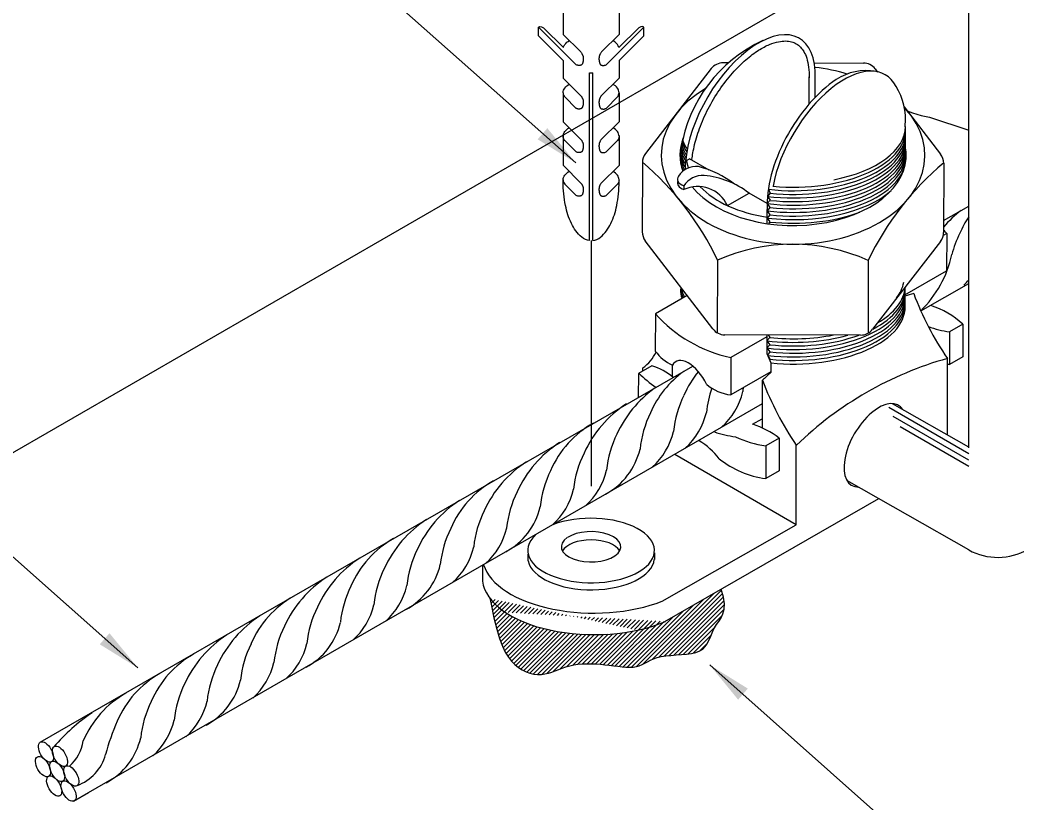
# Model space of a CAD drawing. Header units: millimetres. Extents: x 4236 to 4463, y 1839 to 1973.
# Drawn here: x 4341.643 to 4343.674, y 1856.569 to 1858.165 of the extents above; entities that cross this region are included whole.
import ezdxf

# ---------------------------------------------------------------- set-up
doc = ezdxf.new("R2010")
doc.units = ezdxf.units.MM
doc.linetypes.add('DASHDOT', pattern=[1, 0.5, -0.25, 0, -0.25])
for name, color, linetype in [('C01', 1, 'Continuous'), ('C02', 42, 'Continuous'), ('C025', 42, 'Continuous'), ('DASHDOT', 1, 'DASHDOT')]:
    doc.layers.add(name, color=color, linetype=linetype)

msp = doc.modelspace()

# ---------------------------------------------------------------- hatches: boundary and pattern name
at = {"layer": 'C01'}
h = msp.add_hatch(dxfattribs=at)
h.set_pattern_fill('ANSI31', color=256, scale=0.05, style=0)
h.set_pattern_definition([(45, (4343.800935, 1856.0881094), (-0.004419417, 0.004419417), [])])
edge = h.paths.add_edge_path()
edge.add_ellipse((4342.8114, 1857.0279), major_axis=(0.2265, -0.0005), ratio=0.509483, start_angle=201.4421, end_angle=310.0703, ccw=False)
edge.add_line((4342.6005, 1856.9861), (4342.6026, 1856.9748))
edge.add_line((4342.6026, 1856.9748), (4342.6086, 1856.9466))
edge.add_line((4342.6086, 1856.9466), (4342.6144, 1856.9234))
edge.add_line((4342.6144, 1856.9234), (4342.6201, 1856.9044))
edge.add_line((4342.6201, 1856.9044), (4342.6258, 1856.889))
edge.add_line((4342.6258, 1856.889), (4342.6317, 1856.8766))
edge.add_line((4342.6317, 1856.8766), (4342.6379, 1856.8666))
edge.add_line((4342.6379, 1856.8666), (4342.6444, 1856.8584))
edge.add_line((4342.6444, 1856.8584), (4342.6513, 1856.8514))
edge.add_line((4342.6513, 1856.8514), (4342.6586, 1856.8454))
edge.add_line((4342.6586, 1856.8454), (4342.6662, 1856.8406))
edge.add_line((4342.6662, 1856.8406), (4342.674, 1856.8368))
edge.add_line((4342.674, 1856.8368), (4342.6819, 1856.834))
edge.add_line((4342.6819, 1856.834), (4342.6898, 1856.8322))
edge.add_line((4342.6898, 1856.8322), (4342.6975, 1856.8314))
edge.add_line((4342.6975, 1856.8314), (4342.7051, 1856.8315))
edge.add_line((4342.7051, 1856.8315), (4342.7124, 1856.8324))
edge.add_line((4342.7124, 1856.8324), (4342.7195, 1856.8341))
edge.add_line((4342.7195, 1856.8341), (4342.7265, 1856.8363))
edge.add_line((4342.7265, 1856.8363), (4342.7335, 1856.8389))
edge.add_line((4342.7335, 1856.8389), (4342.7405, 1856.8416))
edge.add_line((4342.7405, 1856.8416), (4342.7477, 1856.8444))
edge.add_line((4342.7477, 1856.8444), (4342.7552, 1856.847))
edge.add_line((4342.7552, 1856.847), (4342.763, 1856.8492))
edge.add_line((4342.763, 1856.8492), (4342.7711, 1856.8509))
edge.add_line((4342.7711, 1856.8509), (4342.7797, 1856.8521))
edge.add_line((4342.7797, 1856.8521), (4342.7885, 1856.8528))
edge.add_line((4342.7885, 1856.8528), (4342.7975, 1856.8532))
edge.add_line((4342.7975, 1856.8532), (4342.8067, 1856.8532))
edge.add_line((4342.8067, 1856.8532), (4342.816, 1856.8528))
edge.add_line((4342.816, 1856.8528), (4342.8252, 1856.8522))
edge.add_line((4342.8252, 1856.8522), (4342.8344, 1856.8513))
edge.add_line((4342.8344, 1856.8513), (4342.8435, 1856.8502))
edge.add_line((4342.8435, 1856.8502), (4342.8524, 1856.8491))
edge.add_line((4342.8524, 1856.8491), (4342.861, 1856.848))
edge.add_line((4342.861, 1856.848), (4342.8693, 1856.8471))
edge.add_line((4342.8693, 1856.8471), (4342.8773, 1856.8464))
edge.add_line((4342.8773, 1856.8464), (4342.8849, 1856.8462))
edge.add_line((4342.8849, 1856.8462), (4342.892, 1856.8465))
edge.add_line((4342.892, 1856.8465), (4342.8985, 1856.8475))
edge.add_line((4342.8985, 1856.8475), (4342.9045, 1856.8492))
edge.add_line((4342.9045, 1856.8492), (4342.9102, 1856.8515))
edge.add_line((4342.9102, 1856.8515), (4342.9157, 1856.8542))
edge.add_line((4342.9157, 1856.8542), (4342.9213, 1856.8572))
edge.add_line((4342.9213, 1856.8572), (4342.9273, 1856.8602))
edge.add_line((4342.9273, 1856.8602), (4342.9337, 1856.8631))
edge.add_line((4342.9337, 1856.8631), (4342.941, 1856.8657))
edge.add_line((4342.941, 1856.8657), (4342.9492, 1856.8678))
edge.add_line((4342.9492, 1856.8678), (4342.9585, 1856.8693))
edge.add_line((4342.9585, 1856.8693), (4342.9687, 1856.8703))
edge.add_line((4342.9687, 1856.8703), (4342.9794, 1856.8711))
edge.add_line((4342.9794, 1856.8711), (4342.9902, 1856.8719))
edge.add_line((4342.9902, 1856.8719), (4343.0008, 1856.8729))
edge.add_line((4343.0008, 1856.8729), (4343.0108, 1856.8743))
edge.add_line((4343.0108, 1856.8743), (4343.0198, 1856.8764))
edge.add_line((4343.0198, 1856.8764), (4343.0276, 1856.8793))
edge.add_line((4343.0276, 1856.8793), (4343.0338, 1856.8832))
edge.add_line((4343.0338, 1856.8832), (4343.0387, 1856.888))
edge.add_line((4343.0387, 1856.888), (4343.0426, 1856.8936))
edge.add_line((4343.0426, 1856.8936), (4343.0457, 1856.8997))
edge.add_line((4343.0457, 1856.8997), (4343.0485, 1856.9062))
edge.add_line((4343.0485, 1856.9062), (4343.0512, 1856.9129))
edge.add_line((4343.0512, 1856.9129), (4343.0542, 1856.9197))
edge.add_line((4343.0542, 1856.9197), (4343.0577, 1856.9264))
edge.add_line((4343.0577, 1856.9264), (4343.062, 1856.9329))
edge.add_line((4343.062, 1856.9329), (4343.0667, 1856.9394))
edge.add_line((4343.0667, 1856.9394), (4343.0712, 1856.9466))
edge.add_line((4343.0712, 1856.9466), (4343.0749, 1856.9547))
edge.add_line((4343.0749, 1856.9547), (4343.0773, 1856.9642))
edge.add_line((4343.0773, 1856.9642), (4343.0779, 1856.9755))
edge.add_line((4343.0779, 1856.9755), (4343.0762, 1856.989))
edge.add_line((4343.0762, 1856.989), (4343.0715, 1857.0051))
edge.add_line((4343.0715, 1857.0051), (4342.957, 1856.9393))

# ---------------------------------------------------------------- linework, layer by layer
for p, q in [((4343.5752, 1857.2809), (4343.4124, 1857.3749)), ((4343.5752, 1857.268), (4343.4216, 1857.3566)), ((4343.5752, 1857.2552), (4343.4356, 1857.3359))]:
    msp.add_line(p, q, dxfattribs=at)
msp.add_lwpolyline([(4342.6003, 1856.987), (4342.6026, 1856.9748), (4342.6086, 1856.9466), (4342.6144, 1856.9234), (4342.6201, 1856.9044), (4342.6258, 1856.889), (4342.6317, 1856.8766), (4342.6379, 1856.8666), (4342.6444, 1856.8584), (4342.6513, 1856.8514), (4342.6586, 1856.8454), (4342.6662, 1856.8406), (4342.674, 1856.8368), (4342.6819, 1856.834), (4342.6898, 1856.8322), (4342.6975, 1856.8314), (4342.7051, 1856.8315), (4342.7124, 1856.8324), (4342.7195, 1856.8341), (4342.7265, 1856.8363), (4342.7335, 1856.8389), (4342.7405, 1856.8416), (4342.7477, 1856.8444), (4342.7552, 1856.847), (4342.763, 1856.8492), (4342.7711, 1856.8509), (4342.7797, 1856.8521), (4342.7885, 1856.8528), (4342.7975, 1856.8532), (4342.8067, 1856.8532), (4342.816, 1856.8528), (4342.8252, 1856.8522), (4342.8344, 1856.8513), (4342.8435, 1856.8502), (4342.8524, 1856.8491), (4342.861, 1856.848), (4342.8693, 1856.8471), (4342.8773, 1856.8464), (4342.8849, 1856.8462), (4342.892, 1856.8465), (4342.8985, 1856.8475), (4342.9045, 1856.8492), (4342.9102, 1856.8515), (4342.9157, 1856.8542), (4342.9213, 1856.8572), (4342.9273, 1856.8602), (4342.9337, 1856.8631), (4342.941, 1856.8657), (4342.9492, 1856.8678), (4342.9585, 1856.8693), (4342.9687, 1856.8703), (4342.9794, 1856.8711), (4342.9902, 1856.8719), (4343.0008, 1856.8729), (4343.0108, 1856.8743), (4343.0198, 1856.8764), (4343.0276, 1856.8793), (4343.0338, 1856.8832), (4343.0387, 1856.888), (4343.0426, 1856.8936), (4343.0457, 1856.8997), (4343.0485, 1856.9062), (4343.0512, 1856.9129), (4343.0542, 1856.9197), (4343.0577, 1856.9264), (4343.062, 1856.9329), (4343.0667, 1856.9394), (4343.0712, 1856.9466), (4343.0749, 1856.9547), (4343.0773, 1856.9642), (4343.0779, 1856.9755), (4343.0762, 1856.989), (4343.0715, 1857.0051)], dxfattribs=at)
for centre, radius, start, end in [((4343.7038, 1857.589), 0.2365, 127.5124, 139.4908), ((4343.7445, 1857.6494), 0.2042, 146.0058, 156.7272), ((4343.7507, 1857.6341), 0.2162, 153.652, 165.9611), ((4343.319, 1857.735), 0.2271, 314.2718, 347.6848), ((4343.3672, 1857.6459), 0.0775, 322.304, 348.3358), ((4343.4671, 1857.7244), 0.1403, 314.5922, 320.4138), ((4343.1148, 1857.2834), 0.2042, 125.9488, 156.7272), ((4343.2104, 1857.3017), 0.2365, 141.6475, 155.4443), ((4343.0742, 1857.2229), 0.2365, 126.1548, 155.4443), ((4343.2561, 1857.3428), 0.2162, 160.6829, 174.0868), ((4342.9786, 1857.4395), 0.1403, 311.8161, 346.8088), ((4343.3302, 1857.3853), 0.2162, 171.9108, 174.0868), ((4343.1891, 1857.304), 0.2162, 153.652, 174.0868), ((4343.0071, 1857.1841), 0.2365, 123.0374, 155.4443), ((4343.121, 1857.2681), 0.2162, 153.652, 174.0868), ((4342.9045, 1857.3971), 0.1403, 311.8161, 346.8088), ((4342.9115, 1857.1658), 0.2042, 119.4577, 156.7272), ((4342.8375, 1857.3583), 0.1403, 311.8161, 346.8088), ((4342.8709, 1857.1053), 0.2365, 123.0374, 155.4443), ((4343.0528, 1857.2252), 0.2162, 153.652, 174.0868), ((4342.9857, 1857.1864), 0.2162, 153.652, 174.0868), ((4342.7694, 1857.3224), 0.1403, 298.3116, 346.8088), ((4342.8038, 1857.0665), 0.2365, 123.0374, 155.4443), ((4342.9177, 1857.1505), 0.2162, 153.652, 174.0868), ((4342.7012, 1857.2795), 0.1403, 311.8161, 346.8088), ((4342.7082, 1857.0482), 0.2042, 119.4577, 156.7272), ((4342.8495, 1857.1076), 0.2162, 153.652, 174.0868), ((4342.6341, 1857.2407), 0.1403, 311.8161, 346.8088), ((4342.6675, 1856.9877), 0.2365, 123.0374, 155.4443), ((4342.7824, 1857.0688), 0.2162, 153.652, 174.0868), ((4342.5661, 1857.2048), 0.1403, 298.3116, 346.8088), ((4342.6004, 1856.9489), 0.2365, 123.0374, 155.4443), ((4342.7144, 1857.0329), 0.2162, 153.652, 174.0868), ((4342.4979, 1857.1619), 0.1403, 311.8161, 346.8088), ((4342.5048, 1856.9306), 0.2042, 119.4577, 156.7272), ((4342.6462, 1856.99), 0.2162, 153.652, 174.0868), ((4342.4308, 1857.1231), 0.1403, 311.8161, 346.8088), ((4342.4642, 1856.8701), 0.2365, 123.0374, 155.4443), ((4342.5791, 1856.9512), 0.2162, 153.652, 174.0868), ((4342.3627, 1857.0871), 0.1403, 298.3116, 346.8088), ((4342.3971, 1856.8313), 0.2365, 123.0374, 155.4443), ((4342.511, 1856.9153), 0.2162, 153.652, 174.0868), ((4342.2946, 1857.0443), 0.1403, 311.8161, 346.8088), ((4342.3015, 1856.813), 0.2042, 119.4577, 156.7272), ((4342.4428, 1856.8724), 0.2162, 153.652, 174.0868), ((4342.2275, 1857.0055), 0.1403, 311.8161, 346.8088), ((4342.2609, 1856.7525), 0.2365, 123.0374, 155.4443), ((4342.1594, 1856.9695), 0.1403, 298.3116, 346.8088), ((4342.3757, 1856.8336), 0.2162, 153.652, 174.0868), ((4342.1938, 1856.7137), 0.2365, 123.0374, 155.4443), ((4342.3077, 1856.7977), 0.2162, 153.652, 174.0868), ((4342.0912, 1856.9267), 0.1403, 311.8161, 346.8088), ((4342.0982, 1856.6954), 0.2042, 119.4577, 156.7272), ((4342.0241, 1856.8879), 0.1403, 311.8161, 346.8088), ((4342.2395, 1856.7548), 0.2162, 153.652, 174.0868), ((4342.029, 1856.6554), 0.2042, 119.4577, 156.7272), ((4341.9561, 1856.8519), 0.1403, 298.3116, 346.8088), ((4342.1724, 1856.716), 0.2162, 153.652, 174.0868), ((4341.9598, 1856.6155), 0.2042, 119.4577, 156.7272), ((4342.1044, 1856.6801), 0.2162, 153.652, 174.0868), ((4341.8879, 1856.8091), 0.1403, 311.8161, 346.8088), ((4342.0065, 1856.4313), 0.3878, 123.8853, 139.3407), ((4342.2708, 1856.5485), 0.4685, 156.4059, 165.2021), ((4341.8208, 1856.7703), 0.1403, 311.8161, 346.8088), ((4341.6869, 1856.7087), 0.0864, 311.9509, 351.6429), ((4341.7528, 1856.7343), 0.1403, 298.3116, 346.8088), ((4341.7287, 1856.6919), 0.0922, 289.8044, 345.1138)]:
    msp.add_arc(centre, radius, start, end, dxfattribs=at)
for centre, start_param, end_param in [((4343.2177, 1857.9333), 4.492379, 6.352628), ((4343.2177, 1857.9259), 4.507363, 6.352628), ((4343.2177, 1857.9406), 4.533174, 6.364136), ((4343.2177, 1857.948), 5.084888, 6.283185), ((4343.2177, 1857.9259), 3.277314, 3.461778), ((4343.2177, 1857.9333), 3.304252, 3.472424), ((4343.2177, 1857.9406), 3.328348, 3.489939), ((4343.2176, 1857.9039), 4.481581, 6.352628), ((4343.2176, 1857.9186), 4.483674, 6.352628), ((4343.2176, 1857.9112), 4.506498, 6.352628), ((4343.2176, 1857.9112), 3.221428, 3.439152), ((4343.2163, 1857.9059), 3.276223, 3.454075), ((4343.2176, 1857.9186), 3.249894, 3.454075), ((4343.2176, 1857.8892), 4.480986, 6.352628), ((4343.2176, 1857.8965), 4.506164, 6.352628), ((4343.2163, 1857.8986), 3.273005, 3.453689), ((4343.2176, 1857.8892), 3.219156, 3.408578), ((4343.2176, 1857.8818), 4.50699, 6.352628), ((4343.2176, 1857.8818), 3.301624, 3.360197), ((4343.2175, 1857.8745), 4.481492, 5.773569), ((4343.2175, 1857.8671), 4.506705, 5.350169), ((4343.217, 1857.6171), 3.149495, 3.316586), ((4343.217, 1857.6245), 3.210834, 3.367169), ((4343.217, 1857.6318), 3.265547, 3.419929), ((4343.217, 1857.6098), 4.480867, 6.346546), ((4343.217, 1857.6024), 4.5069, 6.367993), ((4343.217, 1857.6171), 5.50486, 6.315082), ((4343.217, 1857.6245), 5.56565, 6.25141), ((4343.217, 1857.595), 4.4878, 6.352628), ((4343.2169, 1857.5877), 4.506781, 6.352628), ((4343.2169, 1857.5803), 4.516386, 6.352628), ((4343.2169, 1857.5803), 4.516386, 6.352628), ((4343.217, 1857.6245), 4.481957, 5.225536), ((4343.217, 1857.6171), 4.506486, 5.345974), ((4343.217, 1857.6318), 4.507248, 5.082911)]:
    msp.add_ellipse(centre, major_axis=(0.2289, -0.0005), ratio=0.509483, start_param=start_param, end_param=end_param, dxfattribs=at)
at = {"layer": 'C02'}
for p, q in [((4343.5752, 1857.2928), (4343.5752, 1859.0377)), ((4342.7752, 1857.8735), (4341.963, 1858.5941)), ((4340.7343, 1856.7669), (4343.5752, 1858.4071)), ((4342.7496, 1858.2339), (4342.7496, 1858.1353)), ((4342.8633, 1858.2339), (4342.8633, 1858.1353)), ((4342.699, 1858.1322), (4342.699, 1858.1501)), ((4342.7526, 1858.0965), (4342.699, 1858.1501)), ((4342.7499, 1858.1082), (4342.7092, 1858.1488)), ((4342.7496, 1858.1353), (4342.7853, 1858.0995)), ((4342.8633, 1858.1353), (4342.8276, 1858.0995)), ((4342.8602, 1858.0965), (4342.9138, 1858.1501)), ((4342.863, 1858.1082), (4342.9036, 1858.1488)), ((4342.9138, 1858.1322), (4342.9138, 1858.1501)), ((4342.7496, 1858.0817), (4342.699, 1858.1322)), ((4342.8633, 1858.0817), (4342.9138, 1858.1322)), ((4342.7526, 1858.0965), (4342.7759, 1858.0732)), ((4342.8602, 1858.0965), (4342.837, 1858.0732)), ((4342.7496, 1858.0817), (4342.7496, 1858.0459)), ((4342.8633, 1858.0817), (4342.8633, 1858.0459)), ((4342.8033, 1857.7151), (4342.8033, 1858.0568)), ((4342.8033, 1858.0568), (4342.8096, 1858.0568)), ((4342.8096, 1857.7151), (4342.8096, 1858.0568)), ((4342.7496, 1858.0459), (4342.7864, 1858.0092)), ((4342.8633, 1858.0459), (4342.8265, 1858.0092)), ((4343.2501, 1857.9925), (4343.2502, 1858.0485)), ((4343.2628, 1858.0062), (4343.2629, 1858.0485)), ((4342.7496, 1858.0163), (4342.7496, 1857.9572)), ((4342.8633, 1858.0163), (4342.8633, 1857.9572)), ((4342.7526, 1858.0077), (4342.7759, 1857.9845)), ((4342.8602, 1858.0077), (4342.837, 1857.9845)), ((4342.7496, 1857.9572), (4342.7864, 1857.9204)), ((4342.8633, 1857.9572), (4342.8265, 1857.9204)), ((4342.7495, 1857.9292), (4342.7495, 1857.8685)), ((4342.7526, 1857.919), (4342.7759, 1857.8957)), ((4342.8602, 1857.919), (4342.837, 1857.8957)), ((4342.8632, 1857.9292), (4342.8632, 1857.8684)), ((4342.9894, 1857.9024), (4342.9894, 1857.8722)), ((4342.9985, 1857.8602), (4342.9986, 1857.8753)), ((4342.7495, 1857.8685), (4342.7864, 1857.8317)), ((4342.8633, 1857.8684), (4342.8265, 1857.8317)), ((4342.7526, 1857.8302), (4342.7759, 1857.807)), ((4342.8602, 1857.8302), (4342.837, 1857.807)), ((4343.1708, 1857.8119), (4343.1655, 1857.8051)), ((4343.1675, 1857.8196), (4343.1708, 1857.8119)), ((4343.1707, 1857.7972), (4343.165, 1857.7904)), ((4343.165, 1857.7904), (4343.1706, 1857.7825)), ((4343.1655, 1857.8051), (4343.1707, 1857.7972)), ((4343.1706, 1857.7825), (4343.1648, 1857.7758)), ((4343.1648, 1857.7758), (4343.1706, 1857.7678)), ((4343.1649, 1857.7502), (4343.1649, 1857.7785)), ((4343.524, 1857.756), (4343.5752, 1857.7854)), ((4343.1706, 1857.7678), (4343.1649, 1857.761)), ((4343.1649, 1857.761), (4343.1706, 1857.7531)), ((4343.1705, 1857.7531), (4343.1677, 1857.7497)), ((4343.4776, 1857.5724), (4343.5752, 1857.628)), ((4341.8836, 1856.8447), (4341.0715, 1857.5653)), ((4343.1644, 1857.5231), (4343.1643, 1857.4851)), ((4343.1702, 1857.5178), (4343.1645, 1857.511)), ((4343.1645, 1857.511), (4343.1701, 1857.5031)), ((4343.1666, 1857.5231), (4343.1704, 1857.5177)), ((4343.1701, 1857.5031), (4343.1642, 1857.4964)), ((4343.1642, 1857.4964), (4343.1701, 1857.4884)), ((4343.1643, 1857.4851), (4343.1721, 1857.4661)), ((4343.1701, 1857.4884), (4343.1657, 1857.4815)), ((4343.1657, 1857.4815), (4343.17, 1857.4737)), ((4343.17, 1857.4737), (4343.1694, 1857.4726)), ((4343.1721, 1857.4661), (4343.1721, 1857.4463)), ((4343.5317, 1857.319), (4343.532, 1857.4751)), ((4341.6849, 1856.6934), (4343.0137, 1857.4594)), ((4342.9118, 1857.4498), (4342.9118, 1857.4557)), ((4342.9718, 1857.438), (4342.9718, 1857.4613)), ((4343.1553, 1857.3331), (4343.1554, 1857.4306)), ((4341.783, 1856.5909), (4343.1553, 1857.3833)), ((4343.5752, 1857.2941), (4343.4201, 1857.3827)), ((4343.2239, 1857.136), (4343.2242, 1857.2982)), ((4343.2239, 1857.136), (4342.977, 1857.2792)), ((4343.5752, 1857.0852), (4343.3273, 1857.2267)), ((4342.9567, 1856.9391), (4343.3925, 1857.1895)), ((4342.9512, 1856.9808), (4343.2239, 1857.136)), ((4342.9352, 1857.0792), (4342.9352, 1857.0658)), ((4342.6781, 1857.0625), (4342.6781, 1857.0764)), ((4342.5853, 1857.0532), (4342.5853, 1857.0208)), ((4343.0479, 1856.8507), (4343.86, 1856.1301)), ((4341.7524, 1856.5733), (4341.783, 1856.5909))]:
    msp.add_line(p, q, dxfattribs=at)
for points in [[(4342.699, 1858.1501), (4342.7016, 1858.1511), (4342.7055, 1858.1506), (4342.7092, 1858.1488)], [(4342.9074, 1858.1506), (4342.9074, 1858.1506), (4342.9036, 1858.1488)], [(4342.9138, 1858.1501), (4342.9138, 1858.1501), (4342.9112, 1858.1511), (4342.9074, 1858.1506)], [(4342.7853, 1858.0995), (4342.7861, 1858.0984), (4342.7867, 1858.0974), (4342.7873, 1858.0964), (4342.7877, 1858.0956), (4342.7881, 1858.0948), (4342.7885, 1858.0942), (4342.7888, 1858.0935), (4342.789, 1858.093), (4342.7893, 1858.0924), (4342.7894, 1858.0919), (4342.7896, 1858.0915), (4342.7898, 1858.091), (4342.7899, 1858.0906), (4342.79, 1858.0902), (4342.7901, 1858.0898), (4342.7902, 1858.0893), (4342.7902, 1858.0889), (4342.7903, 1858.0884), (4342.7904, 1858.0879), (4342.7904, 1858.0874), (4342.7905, 1858.0869), (4342.7905, 1858.0864), (4342.7905, 1858.0859), (4342.7905, 1858.0854), (4342.7905, 1858.0848), (4342.7904, 1858.0843), (4342.7904, 1858.0837), (4342.7903, 1858.0832), (4342.7902, 1858.0827), (4342.7902, 1858.0821), (4342.7901, 1858.0816), (4342.79, 1858.0811), (4342.7899, 1858.0805), (4342.7899, 1858.08), (4342.7898, 1858.0795), (4342.7897, 1858.079), (4342.7896, 1858.0786), (4342.7895, 1858.0781), (4342.7894, 1858.0776), (4342.7892, 1858.0772), (4342.7891, 1858.0768), (4342.7889, 1858.0763), (4342.7888, 1858.0759), (4342.7886, 1858.0755), (4342.7884, 1858.0752), (4342.7882, 1858.0748), (4342.788, 1858.0745), (4342.7878, 1858.0742), (4342.7875, 1858.0739), (4342.7873, 1858.0736), (4342.787, 1858.0734), (4342.7868, 1858.0732), (4342.7865, 1858.073), (4342.7863, 1858.0728), (4342.786, 1858.0727), (4342.7857, 1858.0726), (4342.7854, 1858.0725), (4342.7851, 1858.0724), (4342.7848, 1858.0723), (4342.7845, 1858.0722), (4342.7841, 1858.0721), (4342.7837, 1858.0721), (4342.7833, 1858.072), (4342.7828, 1858.072), (4342.7823, 1858.0719), (4342.7817, 1858.0719), (4342.781, 1858.0719), (4342.7802, 1858.072), (4342.7793, 1858.0722), (4342.7783, 1858.0724), (4342.7772, 1858.0728), (4342.7759, 1858.0732)], [(4342.8276, 1858.0995), (4342.8268, 1858.0984), (4342.8262, 1858.0974), (4342.8256, 1858.0964), (4342.8251, 1858.0956), (4342.8247, 1858.0948), (4342.8244, 1858.0942), (4342.8241, 1858.0935), (4342.8238, 1858.093), (4342.8236, 1858.0924), (4342.8234, 1858.0919), (4342.8233, 1858.0915), (4342.8231, 1858.091), (4342.823, 1858.0906), (4342.8229, 1858.0902), (4342.8228, 1858.0898), (4342.8227, 1858.0893), (4342.8226, 1858.0889), (4342.8226, 1858.0884), (4342.8225, 1858.0879), (4342.8225, 1858.0874), (4342.8224, 1858.0869), (4342.8224, 1858.0864), (4342.8224, 1858.0859), (4342.8224, 1858.0854), (4342.8224, 1858.0848), (4342.8224, 1858.0843), (4342.8225, 1858.0837), (4342.8226, 1858.0832), (4342.8226, 1858.0827), (4342.8227, 1858.0821), (4342.8228, 1858.0816), (4342.8229, 1858.0811), (4342.8229, 1858.0805), (4342.823, 1858.08), (4342.8231, 1858.0795), (4342.8232, 1858.079), (4342.8233, 1858.0786), (4342.8234, 1858.0781), (4342.8235, 1858.0776), (4342.8236, 1858.0772), (4342.8238, 1858.0768), (4342.8239, 1858.0763), (4342.8241, 1858.0759), (4342.8243, 1858.0755), (4342.8245, 1858.0752), (4342.8247, 1858.0748), (4342.8249, 1858.0745), (4342.8251, 1858.0742), (4342.8253, 1858.0739), (4342.8256, 1858.0736), (4342.8258, 1858.0734), (4342.8261, 1858.0732), (4342.8263, 1858.073), (4342.8266, 1858.0728), (4342.8269, 1858.0727), (4342.8272, 1858.0726), (4342.8274, 1858.0725), (4342.8277, 1858.0724), (4342.8281, 1858.0723), (4342.8284, 1858.0722), (4342.8287, 1858.0721), (4342.8291, 1858.0721), (4342.8296, 1858.072), (4342.8301, 1858.072), (4342.8306, 1858.0719), (4342.8312, 1858.0719), (4342.8319, 1858.0719), (4342.8327, 1858.072), (4342.8335, 1858.0722), (4342.8346, 1858.0724), (4342.8357, 1858.0728), (4342.837, 1858.0732)], [(4342.7864, 1858.0092), (4342.7867, 1858.0086), (4342.7873, 1858.0077), (4342.7877, 1858.0068), (4342.7881, 1858.0061), (4342.7885, 1858.0054), (4342.7888, 1858.0048), (4342.789, 1858.0042), (4342.7893, 1858.0037), (4342.7894, 1858.0032), (4342.7896, 1858.0027), (4342.7898, 1858.0023), (4342.7899, 1858.0018), (4342.79, 1858.0014), (4342.7901, 1858.001), (4342.7902, 1858.0006), (4342.7902, 1858.0001), (4342.7903, 1857.9997), (4342.7904, 1857.9992), (4342.7904, 1857.9987), (4342.7905, 1857.9982), (4342.7905, 1857.9977), (4342.7905, 1857.9971), (4342.7905, 1857.9966), (4342.7905, 1857.9961), (4342.7904, 1857.9955), (4342.7904, 1857.995), (4342.7903, 1857.9944), (4342.7902, 1857.9939), (4342.7902, 1857.9934), (4342.7901, 1857.9928), (4342.79, 1857.9923), (4342.7899, 1857.9918), (4342.7899, 1857.9913), (4342.7898, 1857.9908), (4342.7897, 1857.9903), (4342.7896, 1857.9898), (4342.7895, 1857.9894), (4342.7894, 1857.9889), (4342.7892, 1857.9884), (4342.7891, 1857.988), (4342.7889, 1857.9876), (4342.7888, 1857.9872), (4342.7886, 1857.9868), (4342.7884, 1857.9864), (4342.7882, 1857.9861), (4342.788, 1857.9857), (4342.7878, 1857.9854), (4342.7875, 1857.9851), (4342.7873, 1857.9849), (4342.787, 1857.9847), (4342.7868, 1857.9844), (4342.7865, 1857.9843), (4342.7863, 1857.9841), (4342.786, 1857.9839), (4342.7857, 1857.9838), (4342.7854, 1857.9837), (4342.7851, 1857.9836), (4342.7848, 1857.9835), (4342.7845, 1857.9834), (4342.7841, 1857.9834), (4342.7837, 1857.9833), (4342.7833, 1857.9833), (4342.7828, 1857.9832), (4342.7823, 1857.9832), (4342.7817, 1857.9832), (4342.781, 1857.9832), (4342.7802, 1857.9832), (4342.7793, 1857.9834), (4342.7783, 1857.9836), (4342.7772, 1857.984), (4342.7759, 1857.9845)], [(4342.8265, 1858.0092), (4342.8262, 1858.0086), (4342.8256, 1858.0077), (4342.8251, 1858.0068), (4342.8247, 1858.0061), (4342.8244, 1858.0054), (4342.8241, 1858.0048), (4342.8238, 1858.0042), (4342.8236, 1858.0037), (4342.8234, 1858.0032), (4342.8233, 1858.0027), (4342.8231, 1858.0023), (4342.823, 1858.0018), (4342.8229, 1858.0014), (4342.8228, 1858.001), (4342.8227, 1858.0006), (4342.8226, 1858.0001), (4342.8226, 1857.9997), (4342.8225, 1857.9992), (4342.8225, 1857.9987), (4342.8224, 1857.9982), (4342.8224, 1857.9977), (4342.8224, 1857.9971), (4342.8224, 1857.9966), (4342.8224, 1857.9961), (4342.8224, 1857.9955), (4342.8225, 1857.995), (4342.8226, 1857.9944), (4342.8226, 1857.9939), (4342.8227, 1857.9934), (4342.8228, 1857.9928), (4342.8229, 1857.9923), (4342.8229, 1857.9918), (4342.823, 1857.9913), (4342.8231, 1857.9908), (4342.8232, 1857.9903), (4342.8233, 1857.9898), (4342.8234, 1857.9894), (4342.8235, 1857.9889), (4342.8236, 1857.9884), (4342.8238, 1857.988), (4342.8239, 1857.9876), (4342.8241, 1857.9872), (4342.8243, 1857.9868), (4342.8245, 1857.9864), (4342.8247, 1857.9861), (4342.8249, 1857.9857), (4342.8251, 1857.9854), (4342.8253, 1857.9851), (4342.8256, 1857.9849), (4342.8258, 1857.9847), (4342.8261, 1857.9844), (4342.8263, 1857.9843), (4342.8266, 1857.9841), (4342.8269, 1857.9839), (4342.8272, 1857.9838), (4342.8274, 1857.9837), (4342.8277, 1857.9836), (4342.8281, 1857.9835), (4342.8284, 1857.9834), (4342.8287, 1857.9834), (4342.8291, 1857.9833), (4342.8296, 1857.9833), (4342.8301, 1857.9832), (4342.8306, 1857.9832), (4342.8312, 1857.9832), (4342.8319, 1857.9832), (4342.8327, 1857.9832), (4342.8335, 1857.9834), (4342.8346, 1857.9836), (4342.8357, 1857.984), (4342.837, 1857.9845)], [(4343.4501, 1857.9798), (4343.461, 1857.9752), (4343.4782, 1857.9703), (4343.4954, 1857.9666)], [(4343.4954, 1857.9666), (4343.5752, 1857.9401)], [(4342.7864, 1857.9204), (4342.7867, 1857.9199), (4342.7873, 1857.9189), (4342.7877, 1857.9181), (4342.7881, 1857.9173), (4342.7885, 1857.9166), (4342.7888, 1857.916), (4342.789, 1857.9154), (4342.7893, 1857.9149), (4342.7894, 1857.9144), (4342.7896, 1857.914), (4342.7898, 1857.9135), (4342.7899, 1857.9131), (4342.79, 1857.9127), (4342.7901, 1857.9122), (4342.7902, 1857.9118), (4342.7902, 1857.9114), (4342.7903, 1857.9109), (4342.7904, 1857.9104), (4342.7904, 1857.9099), (4342.7905, 1857.9094), (4342.7905, 1857.9089), (4342.7905, 1857.9084), (4342.7905, 1857.9079), (4342.7905, 1857.9073), (4342.7904, 1857.9068), (4342.7904, 1857.9062), (4342.7903, 1857.9057), (4342.7902, 1857.9051), (4342.7902, 1857.9046), (4342.7901, 1857.9041), (4342.79, 1857.9035), (4342.7899, 1857.903), (4342.7899, 1857.9025), (4342.7898, 1857.902), (4342.7897, 1857.9015), (4342.7896, 1857.9011), (4342.7895, 1857.9006), (4342.7894, 1857.9001), (4342.7892, 1857.8997), (4342.7891, 1857.8993), (4342.7889, 1857.8988), (4342.7888, 1857.8984), (4342.7886, 1857.898), (4342.7884, 1857.8977), (4342.7882, 1857.8973), (4342.788, 1857.897), (4342.7878, 1857.8967), (4342.7875, 1857.8964), (4342.7873, 1857.8961), (4342.787, 1857.8959), (4342.7868, 1857.8957), (4342.7865, 1857.8955), (4342.7863, 1857.8953), (4342.786, 1857.8952), (4342.7857, 1857.8951), (4342.7854, 1857.8949), (4342.7851, 1857.8949), (4342.7848, 1857.8948), (4342.7845, 1857.8947), (4342.7841, 1857.8946), (4342.7837, 1857.8946), (4342.7833, 1857.8945), (4342.7828, 1857.8945), (4342.7823, 1857.8944), (4342.7817, 1857.8944), (4342.781, 1857.8944), (4342.7802, 1857.8945), (4342.7793, 1857.8946), (4342.7783, 1857.8949), (4342.7772, 1857.8952), (4342.7759, 1857.8957)], [(4342.8265, 1857.9204), (4342.8256, 1857.9189), (4342.8251, 1857.9181), (4342.8247, 1857.9173), (4342.8244, 1857.9166), (4342.8241, 1857.916), (4342.8238, 1857.9154), (4342.8236, 1857.9149), (4342.8234, 1857.9144), (4342.8233, 1857.914), (4342.8231, 1857.9135), (4342.823, 1857.9131), (4342.8229, 1857.9127), (4342.8228, 1857.9122), (4342.8227, 1857.9118), (4342.8226, 1857.9114), (4342.8226, 1857.9109), (4342.8225, 1857.9104), (4342.8225, 1857.9099), (4342.8224, 1857.9094), (4342.8224, 1857.9089), (4342.8224, 1857.9084), (4342.8224, 1857.9079), (4342.8224, 1857.9073), (4342.8224, 1857.9068), (4342.8225, 1857.9062), (4342.8226, 1857.9057), (4342.8226, 1857.9051), (4342.8227, 1857.9046), (4342.8228, 1857.9041), (4342.8229, 1857.9035), (4342.8229, 1857.903), (4342.823, 1857.9025), (4342.8231, 1857.902), (4342.8232, 1857.9015), (4342.8233, 1857.9011), (4342.8234, 1857.9006), (4342.8235, 1857.9001), (4342.8236, 1857.8997), (4342.8238, 1857.8993), (4342.8239, 1857.8988), (4342.8241, 1857.8984), (4342.8243, 1857.898), (4342.8245, 1857.8977), (4342.8247, 1857.8973), (4342.8249, 1857.897), (4342.8251, 1857.8967), (4342.8253, 1857.8964), (4342.8256, 1857.8961), (4342.8258, 1857.8959), (4342.8261, 1857.8957), (4342.8263, 1857.8955), (4342.8266, 1857.8953), (4342.8269, 1857.8952), (4342.8272, 1857.8951), (4342.8274, 1857.8949), (4342.8277, 1857.8949), (4342.8281, 1857.8948), (4342.8284, 1857.8947), (4342.8287, 1857.8946), (4342.8291, 1857.8946), (4342.8296, 1857.8945), (4342.8301, 1857.8945), (4342.8306, 1857.8944), (4342.8312, 1857.8944), (4342.8319, 1857.8944), (4342.8327, 1857.8945), (4342.8335, 1857.8946), (4342.8346, 1857.8949), (4342.8357, 1857.8952), (4342.837, 1857.8957)], [(4342.7864, 1857.8317), (4342.7867, 1857.8311), (4342.7873, 1857.8302), (4342.7877, 1857.8293), (4342.7881, 1857.8286), (4342.7885, 1857.8279), (4342.7888, 1857.8273), (4342.789, 1857.8267), (4342.7893, 1857.8262), (4342.7894, 1857.8257), (4342.7896, 1857.8252), (4342.7898, 1857.8248), (4342.7899, 1857.8243), (4342.79, 1857.8239), (4342.7901, 1857.8235), (4342.7902, 1857.8231), (4342.7902, 1857.8226), (4342.7903, 1857.8221), (4342.7904, 1857.8217), (4342.7904, 1857.8212), (4342.7905, 1857.8207), (4342.7905, 1857.8202), (4342.7905, 1857.8196), (4342.7905, 1857.8191), (4342.7905, 1857.8186), (4342.7904, 1857.818), (4342.7904, 1857.8175), (4342.7903, 1857.8169), (4342.7902, 1857.8164), (4342.7902, 1857.8158), (4342.7901, 1857.8153), (4342.79, 1857.8148), (4342.7899, 1857.8143), (4342.7899, 1857.8138), (4342.7898, 1857.8133), (4342.7897, 1857.8128), (4342.7896, 1857.8123), (4342.7895, 1857.8118), (4342.7894, 1857.8114), (4342.7892, 1857.8109), (4342.7891, 1857.8105), (4342.7889, 1857.8101), (4342.7888, 1857.8097), (4342.7886, 1857.8093), (4342.7884, 1857.8089), (4342.7882, 1857.8085), (4342.788, 1857.8082), (4342.7878, 1857.8079), (4342.7875, 1857.8076), (4342.7873, 1857.8074), (4342.787, 1857.8071), (4342.7868, 1857.8069), (4342.7865, 1857.8067), (4342.7863, 1857.8066), (4342.786, 1857.8064), (4342.7857, 1857.8063), (4342.7854, 1857.8062), (4342.7851, 1857.8061), (4342.7848, 1857.806), (4342.7845, 1857.8059), (4342.7841, 1857.8059), (4342.7837, 1857.8058), (4342.7833, 1857.8058), (4342.7828, 1857.8057), (4342.7823, 1857.8057), (4342.7817, 1857.8057), (4342.781, 1857.8057), (4342.7802, 1857.8057), (4342.7793, 1857.8059), (4342.7783, 1857.8061), (4342.7772, 1857.8065), (4342.7759, 1857.807)], [(4342.8265, 1857.8317), (4342.8256, 1857.8302), (4342.8251, 1857.8293), (4342.8247, 1857.8286), (4342.8244, 1857.8279), (4342.8241, 1857.8273), (4342.8238, 1857.8267), (4342.8236, 1857.8262), (4342.8234, 1857.8257), (4342.8233, 1857.8252), (4342.8231, 1857.8248), (4342.823, 1857.8243), (4342.8229, 1857.8239), (4342.8228, 1857.8235), (4342.8227, 1857.8231), (4342.8226, 1857.8226), (4342.8226, 1857.8221), (4342.8225, 1857.8217), (4342.8225, 1857.8212), (4342.8224, 1857.8207), (4342.8224, 1857.8202), (4342.8224, 1857.8196), (4342.8224, 1857.8191), (4342.8224, 1857.8186), (4342.8224, 1857.818), (4342.8225, 1857.8175), (4342.8226, 1857.8169), (4342.8226, 1857.8164), (4342.8227, 1857.8158), (4342.8228, 1857.8153), (4342.8229, 1857.8148), (4342.8229, 1857.8143), (4342.823, 1857.8138), (4342.8231, 1857.8133), (4342.8232, 1857.8128), (4342.8233, 1857.8123), (4342.8234, 1857.8118), (4342.8235, 1857.8114), (4342.8236, 1857.8109), (4342.8238, 1857.8105), (4342.8239, 1857.8101), (4342.8241, 1857.8097), (4342.8243, 1857.8093), (4342.8245, 1857.8089), (4342.8247, 1857.8085), (4342.8249, 1857.8082), (4342.8251, 1857.8079), (4342.8253, 1857.8076), (4342.8256, 1857.8074), (4342.8258, 1857.8071), (4342.8261, 1857.8069), (4342.8263, 1857.8067), (4342.8266, 1857.8066), (4342.8269, 1857.8064), (4342.8272, 1857.8063), (4342.8274, 1857.8062), (4342.8277, 1857.8061), (4342.8281, 1857.806), (4342.8284, 1857.8059), (4342.8287, 1857.8059), (4342.8291, 1857.8058), (4342.8296, 1857.8058), (4342.8301, 1857.8057), (4342.8306, 1857.8057), (4342.8312, 1857.8057), (4342.8319, 1857.8057), (4342.8327, 1857.8057), (4342.8335, 1857.8059), (4342.8346, 1857.8061), (4342.8357, 1857.8065), (4342.837, 1857.807)]]:
    msp.add_lwpolyline(points, dxfattribs=at)
for points in [[(4342.7499, 1858.1082, -0.122515), (4342.7531, 1858.1147, -0.074458), (4342.7621, 1858.1228)], [(4342.863, 1858.1082, 0.122515), (4342.8598, 1858.1147, 0.074458), (4342.8508, 1858.1228)], [(4342.7496, 1858.0163, -0.174705), (4342.7531, 1858.026, -0.071912), (4342.7617, 1858.0338)], [(4342.8633, 1858.0163, 0.174705), (4342.8598, 1858.026, 0.071912), (4342.8511, 1858.0338)], [(4342.7496, 1858.0163), (4342.7496, 1858.0163, 0.18907), (4342.7526, 1858.0077)], [(4342.8602, 1858.0077, 0.138404), (4342.8633, 1858.0163)], [(4342.7496, 1857.9276, -0.174705), (4342.7531, 1857.9372, -0.071912), (4342.7617, 1857.9451)], [(4342.8633, 1857.9276, 0.174705), (4342.8598, 1857.9372, 0.071912), (4342.8511, 1857.9451)], [(4342.7518, 1857.9197, -0.138405), (4342.7496, 1857.9276, -0.174705)], [(4342.8633, 1857.9276, -0.195135), (4342.8602, 1857.919)], [(4342.8633, 1857.9293), (4342.8633, 1857.9293, 0.000061), (4342.8632, 1857.9292)], [(4342.7496, 1857.8388, -0.174705), (4342.7531, 1857.8485, -0.071912), (4342.7617, 1857.8563)], [(4342.8633, 1857.8388, 0.174705), (4342.8598, 1857.8485, 0.071912), (4342.8511, 1857.8563)], [(4342.8033, 1857.7151), (4342.8033, 1857.7151, -0.153617), (4342.7874, 1857.7221, -0.102796), (4342.7662, 1857.7501, -0.062165), (4342.7543, 1857.7864, -0.048405), (4342.7495, 1857.8352, -0.005298), (4342.7496, 1857.8377, -0.057768), (4342.7496, 1857.8393)], [(4342.7496, 1857.8388, 0.195135), (4342.7526, 1857.8302)], [(4342.8096, 1857.7151), (4342.8096, 1857.7151, 0.153617), (4342.8255, 1857.7221, 0.102796), (4342.8467, 1857.7501, 0.062165), (4342.8586, 1857.7864, 0.048405), (4342.8633, 1857.8352, 0.005298), (4342.8633, 1857.8377, 0.057768), (4342.8633, 1857.8393)], [(4342.8633, 1857.8388, -0.195135), (4342.8602, 1857.8302)]]:
    msp.add_lwpolyline(points, format="xyb", dxfattribs=at)
msp.add_lwpolyline([(4342.7526, 1857.919, -0.021127), (4342.7518, 1857.9197, -0.170198)], format="xyb", close=True, dxfattribs=at)
for centre, radius, start, end in [((4343.2787, 1857.8567), 0.2928, 114.8178, 171.0113), ((4343.3666, 1857.9479), 0.1135, 80.4347, 122.5602), ((4343.3244, 1857.9629), 0.1222, 353.7469, 32.7131), ((4343.6469, 1856.953), 0.6798, 105.679, 107.2389), ((4344.0456, 1857.8263), 0.6222, 200.5941, 214.3721), ((4342.8592, 1857.5266), 0.0883, 306.57, 334.0885), ((4343.7282, 1856.7774), 0.7247, 105.7036, 134.0553), ((4343.6593, 1856.9098), 0.7247, 132.2425, 134.0553), ((4343.7378, 1857.6495), 0.6222, 200.5941, 214.3721), ((4343.6345, 1857.1919), 0.1221, 240.9445, 359.3255)]:
    msp.add_arc(centre, radius, start, end, dxfattribs=at)
for centre, major_axis, ratio, start_param, end_param in [((4343.1305, 1857.9566), (0.1, 0.1705), 0.509483, 5.529629, 8.623598), ((4343.3053, 1857.8825), (0.1, 0.1705), 0.509483, 5.969344, 8.465907), ((4343.3052, 1857.8831), (0.1044, 0.1779), 0.529306, 0.834314, 2.464238), ((4343.3845, 1857.2982), (0.0478, 0.0815), 0.509483, 6.015037, 9.725212), ((4342.8064, 1857.0839), (0.129, -0.0003), 0.509483, 2.645443, 8.504204), ((4342.8064, 1857.0915), (0.0606, -0.0001), 0.509483, 2.499078, 8.777164), ((4342.8064, 1857.0746), (0.0606, -0.0001), 0.509483, 0.279718, 2.859982), ((4342.8063, 1857.0695), (0.129, -0.0003), 0.509483, 3.251577, 6.231605), ((4342.8115, 1857.0718), (0.2265, -0.0005), 0.509483, 3.295428, 5.378379), ((4342.8114, 1857.0279), (0.2265, -0.0005), 0.509483, 3.203787, 5.41519)]:
    msp.add_ellipse(centre, major_axis=major_axis, ratio=ratio, start_param=start_param, end_param=end_param, dxfattribs=at)
for centre in [(4341.6965, 1856.6735), (4341.7249, 1856.6648), (4341.6904, 1856.6438), (4341.7193, 1856.6339), (4341.7479, 1856.6248), (4341.7132, 1856.6042), (4341.7424, 1856.5939)]:
    msp.add_ellipse(centre, major_axis=(-0.0115, 0.02), ratio=0.509483, dxfattribs=at)
msp.add_open_spline([(4343.0116, 1857.8793), (4343.0119, 1857.8839), (4343.0154, 1857.9066), (4343.0265, 1857.9441), (4343.044, 1857.9838), (4343.067, 1858.0225), (4343.0935, 1858.0568), (4343.1209, 1858.0841), (4343.1467, 1858.1034), (4343.1692, 1858.1152), (4343.1877, 1858.1209), (4343.2026, 1858.1223), (4343.2145, 1858.1206), (4343.2243, 1858.1165), (4343.2327, 1858.11), (4343.2399, 1858.1004), (4343.2459, 1858.087), (4343.2498, 1858.0691), (4343.2504, 1858.0543), (4343.2501, 1858.0465)], degree=3, knots=[3.942773, 3.942773, 3.942773, 3.942773, 4.152047, 4.373331, 4.607258, 4.841184, 5.075111, 5.298225, 5.504103, 5.689757, 5.855803, 6.005181, 6.14422, 6.28326, 6.422299, 6.561339, 6.707536, 6.872139, 7.036742, 7.036742, 7.036742, 7.036742], dxfattribs=at)
for points in [[(4342.6975, 1857.9215), (4342.7173, 1857.9441), (4342.7752, 1857.8735)], [(4341.806, 1856.8928), (4341.8258, 1856.9154), (4341.8836, 1856.8447)], [(4343.1255, 1856.8026), (4343.1057, 1856.78), (4343.0479, 1856.8507)]]:
    msp.add_solid(points, dxfattribs=at)
at = {"layer": 'C025'}
for p, q in [((4343.0861, 1858.0773), (4343.0751, 1858.0773)), ((4343.2606, 1858.0771), (4343.3607, 1858.0769)), ((4343.051, 1858.0655), (4342.9171, 1857.8924)), ((4343.3848, 1858.065), (4343.3897, 1858.0586)), ((4343.444, 1857.9876), (4343.518, 1857.8911)), ((4342.9108, 1857.8738), (4342.9105, 1857.7332)), ((4343.0006, 1857.8783), (4343.007, 1857.882)), ((4343.0469, 1857.8588), (4343.007, 1857.882)), ((4343.5243, 1857.8726), (4343.524, 1857.7319)), ((4342.995, 1857.8267), (4342.995, 1857.8191)), ((4343.0841, 1857.7865), (4343.128, 1857.8118)), ((4343.165, 1857.7904), (4343.128, 1857.8118)), ((4343.5305, 1857.7297), (4343.5233, 1857.7256)), ((4343.5305, 1857.7297), (4343.5303, 1857.6536)), ((4343.0543, 1857.5352), (4342.9168, 1857.7146)), ((4343.5176, 1857.7134), (4343.3793, 1857.5345)), ((4343.0637, 1857.6754), (4343.0634, 1857.5273)), ((4343.3705, 1857.6748), (4343.3702, 1857.5266)), ((4343.4453, 1857.6048), (4343.5303, 1857.6536)), ((4343.0021, 1857.6034), (4342.9373, 1857.5661)), ((4342.9373, 1857.5661), (4342.9371, 1857.4901)), ((4343.5633, 1857.5452), (4343.5359, 1857.5295)), ((4343.5633, 1857.5452), (4343.5631, 1857.4786)), ((4343.5359, 1857.5295), (4343.5358, 1857.4629)), ((4343.3552, 1857.5227), (4343.0784, 1857.5233)), ((4343.1644, 1857.5194), (4343.0908, 1857.4771)), ((4343.0908, 1857.4771), (4343.0906, 1857.401)), ((4343.5631, 1857.4786), (4343.5358, 1857.4629)), ((4342.9026, 1857.4444), (4342.9025, 1857.3953)), ((4342.9299, 1857.4602), (4342.9026, 1857.4444)), ((4343.1721, 1857.4478), (4343.0906, 1857.401)), ((4343.1353, 1857.341), (4343.1544, 1857.3519)), ((4343.1894, 1857.3128), (4343.162, 1857.2971)), ((4343.1894, 1857.3128), (4343.1892, 1857.2463)), ((4343.162, 1857.2971), (4343.1619, 1857.2305)), ((4343.1892, 1857.2463), (4343.1619, 1857.2305))]:
    msp.add_line(p, q, dxfattribs=at)
for centre, radius, start, end in [((4343.0751, 1858.0469), 0.0304, 89.8794, 142.2859), ((4343.3606, 1858.0465), 0.0304, 37.4729, 89.8794), ((4342.9412, 1857.8738), 0.0304, 142.2859, 179.8794), ((4343.4939, 1857.8726), 0.0304, 359.8794, 37.4729), ((4342.5236, 1857.4198), 0.5976, 25.3294, 49.6164), ((4343.9095, 1857.4169), 0.5976, 130.1424, 154.4295), ((4343.0199, 1857.8246), 0.0415, 82.8093, 148.7456), ((4342.9728, 1857.6643), 0.2082, 52.8622, 75.4375), ((4343.0348, 1857.8003), 0.0477, 87.9644, 146.4911), ((4343.0183, 1857.6686), 0.1804, 52.5351, 84.1958), ((4343.0234, 1857.7588), 0.0666, 24.5376, 115.2619), ((4342.9409, 1857.7331), 0.0304, 179.8794, 217.4729), ((4343.4936, 1857.732), 0.0304, 322.2859, 359.8794), ((4343.3175, 1857.5394), 0.2856, 41.7743, 43.6861), ((4343.2164, 1857.33), 0.3777, 65.9207, 113.8382), ((4343.1502, 1857.7564), 0.2856, 221.7743, 257.9845), ((4343.4409, 1857.4079), 0.1839, 48.3093, 71.8552), ((4343.0785, 1857.5537), 0.0304, 217.4729, 269.8794), ((4343.3553, 1857.5531), 0.0304, 269.8794, 322.2859), ((4343.5635, 1857.7319), 0.2043, 249.8531, 262.2421), ((4343.0119, 1857.545), 0.0928, 216.2869, 244.5481), ((4343.1286, 1857.6832), 0.3278, 226.6123, 234.5654), ((4342.8905, 1857.335), 0.1312, 50.6004, 72.5169), ((4343.564, 1857.6682), 0.2072, 261.1182, 262.1726), ((4343.0994, 1857.4884), 0.0878, 228.5657, 264.2931), ((4343.1173, 1857.4867), 0.1718, 249.5859, 264.3625), ((4343.076, 1857.1612), 0.1893, 53.2005, 71.7256), ((4342.9405, 1857.1706), 0.1616, 38.2783, 57.9796), ((4343.1896, 1857.4995), 0.2043, 244.1185, 262.2421), ((4343.1855, 1857.4175), 0.1884, 231.1571, 262.8038)]:
    msp.add_arc(centre, radius, start, end, dxfattribs=at)
for centre, major_axis, ratio, start_param, end_param in [((4343.2176, 1857.8892), (0.2684, -0.0006), 0.675841, 1.149207, 1.405155), ((4343.2176, 1857.8892), (0.2684, -0.0006), 0.675841, 2.300433, 6.846546), ((4343.2176, 1857.8893), (0.2305, -0.0005), 0.622287, 2.899278, 3.377373), ((4343.2176, 1857.8893), (0.2305, -0.0005), 0.622287, 3.613932, 6.417594), ((4343.2176, 1857.8893), (0.2179, -0.0005), 0.598456, 3.230914, 3.34886), ((4343.0151, 1857.84), (0.0329, 0), 0.509483, 2.768638, 4.057677), ((4343.0151, 1857.8324), (0.0329, 0), 0.509483, 2.906505, 4.057677), ((4343.2176, 1857.8893), (0.2179, -0.0005), 0.598456, 3.662711, 4.469589), ((4343.0098, 1857.4153), (0.0308, -0.0535), 0.509483, 1.414095, 3.46276)]:
    msp.add_ellipse(centre, major_axis=major_axis, ratio=ratio, start_param=start_param, end_param=end_param, dxfattribs=at)
at = {"layer": 'DASHDOT'}
msp.add_line((4342.8064, 1857.7151), (4342.8064, 1857.0915), dxfattribs=at)

doc.saveas('drawing.dxf')
